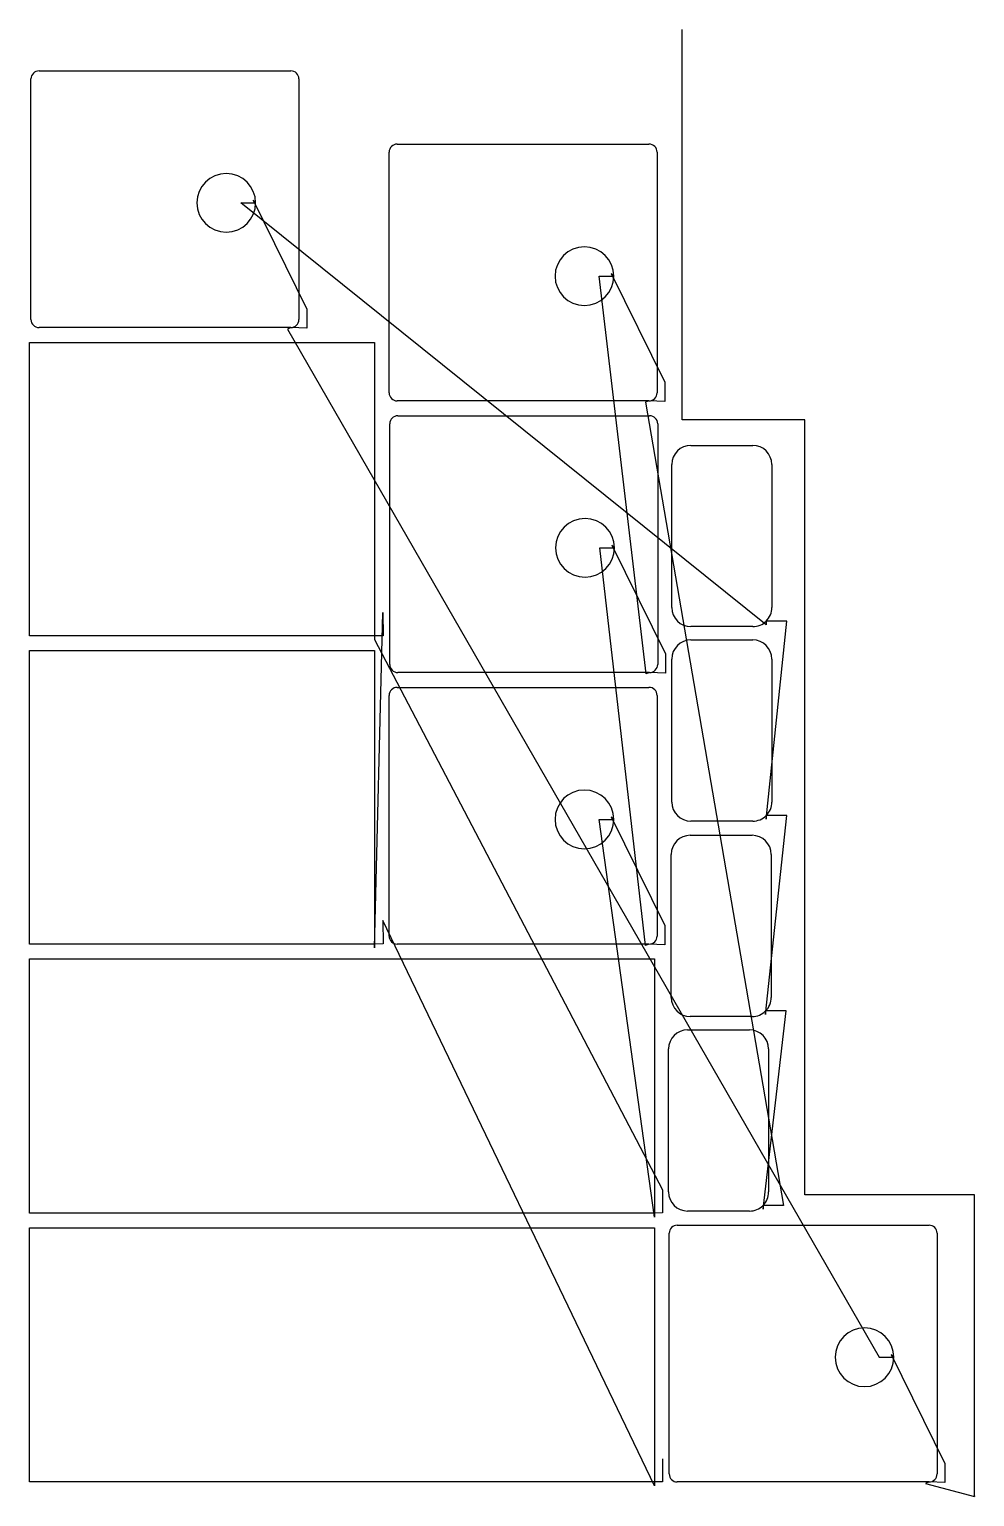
# Model space of a CAD drawing. Header units: metres. Extents: x 20 to 1308, y 0 to 2000.
import ezdxf

# ---------------------------------------------------------------- set-up
doc = ezdxf.new("R2010")
doc.units = ezdxf.units.M

msp = doc.modelspace()

# ---------------------------------------------------------------- linework, layer by layer
at = {"layer": 'TOOL_0'}
for p, q in [((909.508, 1999), (909.508, 2000)), ((909.508, 1467.594), (909.508, 1999)), ((33.22, 1943.422), (376.22, 1943.422)), ((22.22, 1604.422), (22.22, 1932.422)), ((387.22, 1932.422), (387.22, 1604.422)), ((521.113, 1843.601), (864.113, 1843.601)), ((510.113, 1504.601), (510.113, 1832.601)), ((875.113, 1832.601), (875.113, 1504.601)), ((1023.832, 1188.53), (308.22, 1763.422)), ((308.22, 1763.422), (328.22, 1763.422)), ((328.22, 1763.422), (324.684, 1766.958)), ((324.684, 1766.958), (397.821, 1618.768)), ((860.174, 1121.425), (796.113, 1663.601)), ((796.113, 1663.601), (816.113, 1663.601)), ((816.113, 1663.601), (812.577, 1667.137)), ((812.577, 1667.137), (885.714, 1518.947)), ((397.821, 1618.768), (397.821, 1592.661)), ((376.22, 1593.422), (33.22, 1593.422)), ((376.22, 1593.422), (371.454, 1591.493)), ((371.454, 1591.493), (1177.606, 190.002)), ((397.821, 1592.661), (376.22, 1593.422)), ((20, 1173.289), (20, 1573.289)), ((20, 1573.289), (490, 1573.289)), ((490, 1573.289), (490, 1173.289)), ((885.714, 1518.947), (885.714, 1492.84)), ((864.113, 1493.601), (521.113, 1493.601)), ((864.113, 1493.601), (859.347, 1491.672)), ((859.347, 1491.672), (1047.421, 396.905)), ((885.714, 1492.84), (864.113, 1493.601)), ((510.94, 1134.354), (510.94, 1462.354)), ((521.94, 1473.354), (864.94, 1473.354)), ((875.94, 1462.354), (875.94, 1134.354)), ((1076.317, 1467.594), (909.508, 1467.594)), ((1076.317, 411.449), (1076.317, 1467.594)), ((921.147, 1432.915), (1005.447, 1432.915)), ((895.147, 1211.915), (895.147, 1406.915)), ((1031.447, 1406.915), (1031.447, 1211.915)), ((859.347, 751.178), (796.94, 1293.354)), ((796.94, 1293.354), (816.94, 1293.354)), ((816.94, 1293.354), (813.404, 1296.89)), ((813.404, 1296.89), (886.541, 1148.7)), ((490.301, 748.188), (501.654, 1205.125)), ((501.654, 1205.125), (501.904, 1173.338)), ((1005.447, 1185.915), (921.147, 1185.915)), ((1023.832, 923.357), (1051.832, 1193.53)), ((1051.832, 1193.53), (1023.832, 1193.53)), ((1023.832, 1193.53), (1023.832, 1188.53)), ((490, 1173.289), (20, 1173.289)), ((501.904, 1173.338), (490, 1173.289)), ((490, 1173.289), (490.301, 1168.207)), ((490.301, 1168.207), (882.501, 417.984)), ((921.147, 1167.742), (1005.447, 1167.742)), ((20, 753.27), (20, 1153.27)), ((20, 1153.27), (490, 1153.27)), ((490, 1153.27), (490, 753.27)), ((886.541, 1148.7), (886.541, 1122.593)), ((895.147, 946.742), (895.147, 1141.742)), ((1031.447, 1141.742), (1031.447, 946.742)), ((864.94, 1123.354), (521.94, 1123.354)), ((864.94, 1123.354), (860.174, 1121.425)), ((886.541, 1122.593), (864.94, 1123.354)), ((521.113, 1103.107), (864.113, 1103.107)), ((510.113, 764.107), (510.113, 1092.107)), ((875.113, 1092.107), (875.113, 764.107)), ((871.82, 381.144), (796.113, 923.107)), ((796.113, 923.107), (816.113, 923.107)), ((816.113, 923.107), (812.577, 926.643)), ((812.577, 926.643), (885.714, 778.453)), ((1005.447, 920.742), (921.147, 920.742)), ((1023.005, 657.078), (1051.832, 928.357)), ((1051.832, 928.357), (1023.832, 928.357)), ((1023.832, 928.357), (1023.832, 923.357)), ((920.32, 901.463), (1004.62, 901.463)), ((894.32, 680.463), (894.32, 875.463)), ((1030.62, 875.463), (1030.62, 680.463)), ((871.82, 14.599), (501.654, 785.106)), ((501.654, 785.106), (501.904, 753.319)), ((885.714, 778.453), (885.714, 752.346)), ((490, 753.27), (20, 753.27)), ((501.904, 753.319), (490, 753.27)), ((490, 753.27), (490.301, 748.188)), ((864.113, 753.107), (521.113, 753.107)), ((864.113, 753.107), (859.347, 751.178)), ((885.714, 752.346), (864.113, 753.107)), ((20, 386.546), (20, 733.046)), ((20, 733.046), (871.5, 733.046)), ((871.5, 733.046), (871.5, 386.546)), ((1019.421, 391.905), (1051.005, 662.078)), ((1051.005, 662.078), (1023.005, 662.078)), ((1023.005, 662.078), (1023.005, 657.078)), ((1004.62, 654.463), (920.32, 654.463)), ((916.736, 636.29), (1001.036, 636.29)), ((890.736, 415.29), (890.736, 610.29)), ((1027.036, 610.29), (1027.036, 415.29)), ((882.501, 417.984), (882.688, 386.783)), ((1307.726, 411.449), (1076.317, 411.449)), ((1307.726, 1.001), (1307.726, 411.449)), ((871.5, 386.546), (20, 386.546)), ((882.688, 386.783), (871.5, 386.546)), ((871.5, 386.546), (871.82, 381.144)), ((1001.036, 389.29), (916.736, 389.29)), ((1047.421, 396.905), (1019.421, 396.905)), ((1019.421, 396.905), (1019.421, 391.905)), ((20, 20.001), (20, 366.501)), ((20, 366.501), (871.5, 366.501)), ((871.5, 366.501), (871.5, 20.001)), ((902.606, 370.002), (1245.606, 370.002)), ((891.606, 31.002), (891.606, 359.002)), ((1256.606, 359.002), (1256.606, 31.002)), ((1177.606, 190.002), (1197.606, 190.002)), ((1197.606, 190.002), (1194.07, 193.538)), ((1194.07, 193.538), (1267.207, 45.348)), ((882.501, 51.439), (882.688, 20.238)), ((1267.207, 45.348), (1267.207, 19.241)), ((871.5, 20.001), (20, 20.001)), ((882.688, 20.238), (871.5, 20.001)), ((871.5, 20.001), (871.82, 14.599)), ((1245.606, 20.002), (902.606, 20.002)), ((1245.606, 20.002), (1240.84, 18.073)), ((1267.207, 19.241), (1245.606, 20.002)), ((1240.84, 18.073), (1307.726, 0.001)), ((1307.726, 0.001), (1307.726, 1.001)), ((1307.726, 1.001), (1307.726, 0.001)), ((1307.726, 0.001), (1307.726, 1.001))]:
    msp.add_line(p, q, dxfattribs=at)
for centre, radius, start, end in [((33.22, 1932.422), 11, 90, 180), ((376.22, 1932.422), 11, 0, 90), ((521.113, 1832.601), 11, 90, 180), ((864.113, 1832.601), 11, 0, 90), ((288.22, 1763.422), 40, 0, 180), ((288.22, 1763.422), 40, 180, 0), ((776.113, 1663.601), 40, 0, 180), ((776.113, 1663.601), 40, 180, 0), ((33.22, 1604.422), 11, 180, 270), ((376.22, 1604.422), 11, 270, 0), ((521.113, 1504.601), 11, 180, 270), ((864.113, 1504.601), 11, 270, 0), ((521.94, 1462.354), 11, 90, 180), ((864.94, 1462.354), 11, 0, 90), ((921.147, 1406.915), 26, 90, 180), ((1005.447, 1406.915), 26, 0, 90), ((776.94, 1293.354), 40, 0, 180), ((776.94, 1293.354), 40, 180, 0), ((921.147, 1211.915), 26, 180, 270), ((1005.447, 1211.915), 26, 315, 0), ((1005.447, 1211.915), 26, 270, 315), ((921.147, 1141.742), 26, 90, 180), ((1005.447, 1141.742), 26, 0, 90), ((521.94, 1134.354), 11, 180, 270), ((864.94, 1134.354), 11, 270, 0), ((521.113, 1092.107), 11, 90, 180), ((864.113, 1092.107), 11, 0, 90), ((776.113, 923.107), 40, 0, 180), ((921.147, 946.742), 26, 180, 270), ((1005.447, 946.742), 26, 315, 0), ((776.113, 923.107), 40, 180, 0), ((1005.447, 946.742), 26, 270, 315), ((920.32, 875.463), 26, 90, 180), ((1004.62, 875.463), 26, 0, 90), ((521.113, 764.107), 11, 180, 270), ((864.113, 764.107), 11, 270, 0), ((920.32, 680.463), 26, 180, 270), ((1004.62, 680.463), 26, 315, 0), ((1004.62, 680.463), 26, 270, 315), ((916.736, 610.29), 26, 90, 180), ((1001.036, 610.29), 26, 0, 90), ((916.736, 415.29), 26, 180, 270), ((1001.036, 415.29), 26, 315, 0), ((1001.036, 415.29), 26, 270, 315), ((902.606, 359.002), 11, 90, 180), ((1245.606, 359.002), 11, 0, 90), ((1157.606, 190.002), 40, 0, 180), ((1157.606, 190.002), 40, 180, 0), ((902.606, 31.002), 11, 180, 270), ((1245.606, 31.002), 11, 270, 0)]:
    msp.add_arc(centre, radius, start, end, dxfattribs=at)

doc.saveas('drawing.dxf')
